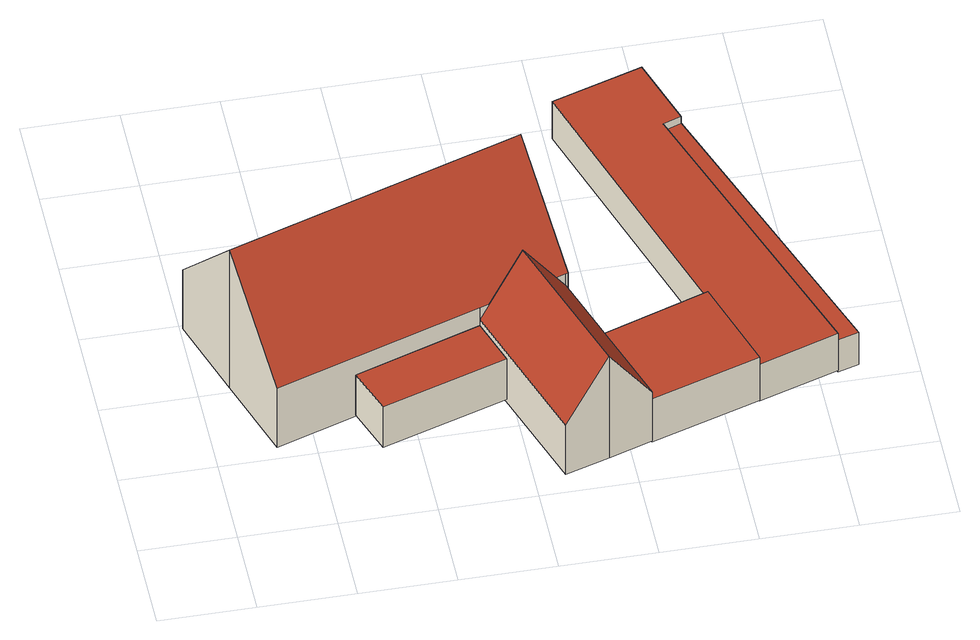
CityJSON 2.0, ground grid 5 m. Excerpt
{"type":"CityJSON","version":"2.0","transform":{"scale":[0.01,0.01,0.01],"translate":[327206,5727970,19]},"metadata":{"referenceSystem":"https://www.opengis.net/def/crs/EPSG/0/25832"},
"CityObjects":{
"building1":{"type":"Building","attributes":{"Geometrietyp2DReferenz":"3000","Gemeindeschluessel":"05170048","function":"51009_1610","roofType":"1000","measuredHeight":2.76},"geometry":[{"type":"Solid","lod":"2","boundaries":[[[[0,1,2,3]],[[4,5,1,0]],[[6,7,5,4]],[[3,2,7,6]],[[4,0,3,6]],[[1,5,7,2]]]],"semantics":{"surfaces":[{"type":"WallSurface"},{"type":"RoofSurface"},{"type":"GroundSurface"}],"values":[[0,0,0,0,1,2]]}}]},
"building2":{"type":"Building","attributes":{"Geometrietyp2DReferenz":"3000","Gemeindeschluessel":"05170048","function":"31001_1010","roofType":"3100","measuredHeight":9.44},"address":[{"country":"Germany","locality":"Wesel","thoroughfareNumber":"91","thoroughfareName":"Harsumer Weg"}],"geometry":[{"type":"Solid","lod":"2","boundaries":[[[[8,9,10,11]],[[12,13,9,8]],[[14,15,13,12]],[[16,17,15,14]],[[18,19,17,16]],[[20,21,19,18]],[[22,23,21,20]],[[11,10,23,22]],[[8,11,22,20,18,12]],[[16,14,12,18]],[[9,13,15,17,19,21,23,10]]]],"semantics":{"surfaces":[{"type":"WallSurface"},{"type":"RoofSurface"},{"type":"GroundSurface"}],"values":[[0,0,0,0,0,0,0,0,1,1,2]]}}]},
"building3":{"type":"Building","attributes":{"Geometrietyp2DReferenz":"3000","Gemeindeschluessel":"05170048","function":"31001_2723","roofType":"3100","measuredHeight":6.96},"address":[{"country":"Germany","locality":"Wesel","thoroughfareNumber":"91","thoroughfareName":"Harsumer Weg"}],"geometry":[{"type":"Solid","lod":"2","boundaries":[[[[24,25,26,27]],[[28,29,25,24]],[[30,31,29,28]],[[32,33,31,30]],[[34,35,33,32]],[[36,37,35,34]],[[27,26,37,36]],[[28,24,27,30]],[[36,34,32,30,27]],[[25,29,31,33,35,37,26]]]],"semantics":{"surfaces":[{"type":"WallSurface"},{"type":"RoofSurface"},{"type":"GroundSurface"}],"values":[[0,0,0,0,0,0,0,1,1,2]]}}]},
"building4":{"type":"Building","attributes":{"Geometrietyp2DReferenz":"3000","Gemeindeschluessel":"05170048","function":"31001_2723","roofType":"1000","measuredHeight":2.94},"address":[{"country":"Germany","locality":"Wesel","thoroughfareNumber":"91","thoroughfareName":"Harsumer Weg"}],"geometry":[{"type":"Solid","lod":"2","boundaries":[[[[38,39,40,41]],[[42,43,39,38]],[[44,45,43,42]],[[41,40,45,44]],[[42,38,41,44]],[[39,43,45,40]]]],"semantics":{"surfaces":[{"type":"WallSurface"},{"type":"RoofSurface"},{"type":"GroundSurface"}],"values":[[0,0,0,0,1,2]]}}]},
"building5":{"type":"Building","attributes":{"Geometrietyp2DReferenz":"3000","Gemeindeschluessel":"05170048","function":"31001_2463","roofType":"1000","measuredHeight":2.52},"address":[{"country":"Germany","locality":"Wesel","thoroughfareNumber":"91","thoroughfareName":"Harsumer Weg"}],"geometry":[{"type":"Solid","lod":"2","boundaries":[[[[46,47,48,49]],[[50,51,47,46]],[[52,53,51,50]],[[54,55,53,52]],[[56,57,55,54]],[[58,59,57,56]],[[49,48,59,58]],[[56,54,52,50,46,49,58]],[[47,51,53,55,57,59,48]]]],"semantics":{"surfaces":[{"type":"WallSurface"},{"type":"RoofSurface"},{"type":"GroundSurface"}],"values":[[0,0,0,0,0,0,0,1,2]]}}]},
"building6":{"type":"Building","attributes":{"Geometrietyp2DReferenz":"3000","Gemeindeschluessel":"05170048","function":"51009_1610","roofType":"1000","measuredHeight":2.19},"geometry":[{"type":"Solid","lod":"2","boundaries":[[[[60,61,62,63]],[[64,65,61,60]],[[66,67,65,64]],[[63,62,67,66]],[[64,60,63,66]],[[61,65,67,62]]]],"semantics":{"surfaces":[{"type":"WallSurface"},{"type":"RoofSurface"},{"type":"GroundSurface"}],"values":[[0,0,0,0,1,2]]}}]}
},
"vertices":[
[1467,651,361],[1467,651,85],[1382,906,85],[1382,906,361],[810,436,361],[810,436,85],[721,684,361],[721,684,85],
[304,543,480],[304,543,78],[1382,906,78],[1382,906,480],[156,996,1022],[156,996,78],[8,1447,480],[8,1447,78],[1557,1965,480],[1557,1965,78],[1705,1515,1022],[1705,1515,78],[1852,1064,480],[1852,1064,78],[1840,1060,480],[1840,1060,78],
[1653,99,402],[1653,99,65],[1883,173,65],[1883,173,761],[1382,906,402],[1382,906,65],[1611,983,761],[1611,983,65],[1840,1060,402],[1840,1060,65],[1949,736,402],[1949,736,65],[2113,248,402],[2113,248,65],
[2684,432,354],[2684,432,60],[2523,933,60],[2523,933,354],[2113,248,354],[2113,248,60],[1949,736,354],[1949,736,60],
[2514,2579,307],[2514,2579,55],[2040,2428,55],[2040,2428,307],[2637,2203,307],[2637,2203,55],[2542,2168,307],[2542,2168,55],[3100,569,307],[3100,569,55],[2684,432,307],[2684,432,55],[2523,933,307],[2523,933,55],
[3100,569,263],[3100,569,44],[3209,602,44],[3209,602,263],[2542,2168,263],[2542,2168,44],[2637,2203,263],[2637,2203,44]
]}
